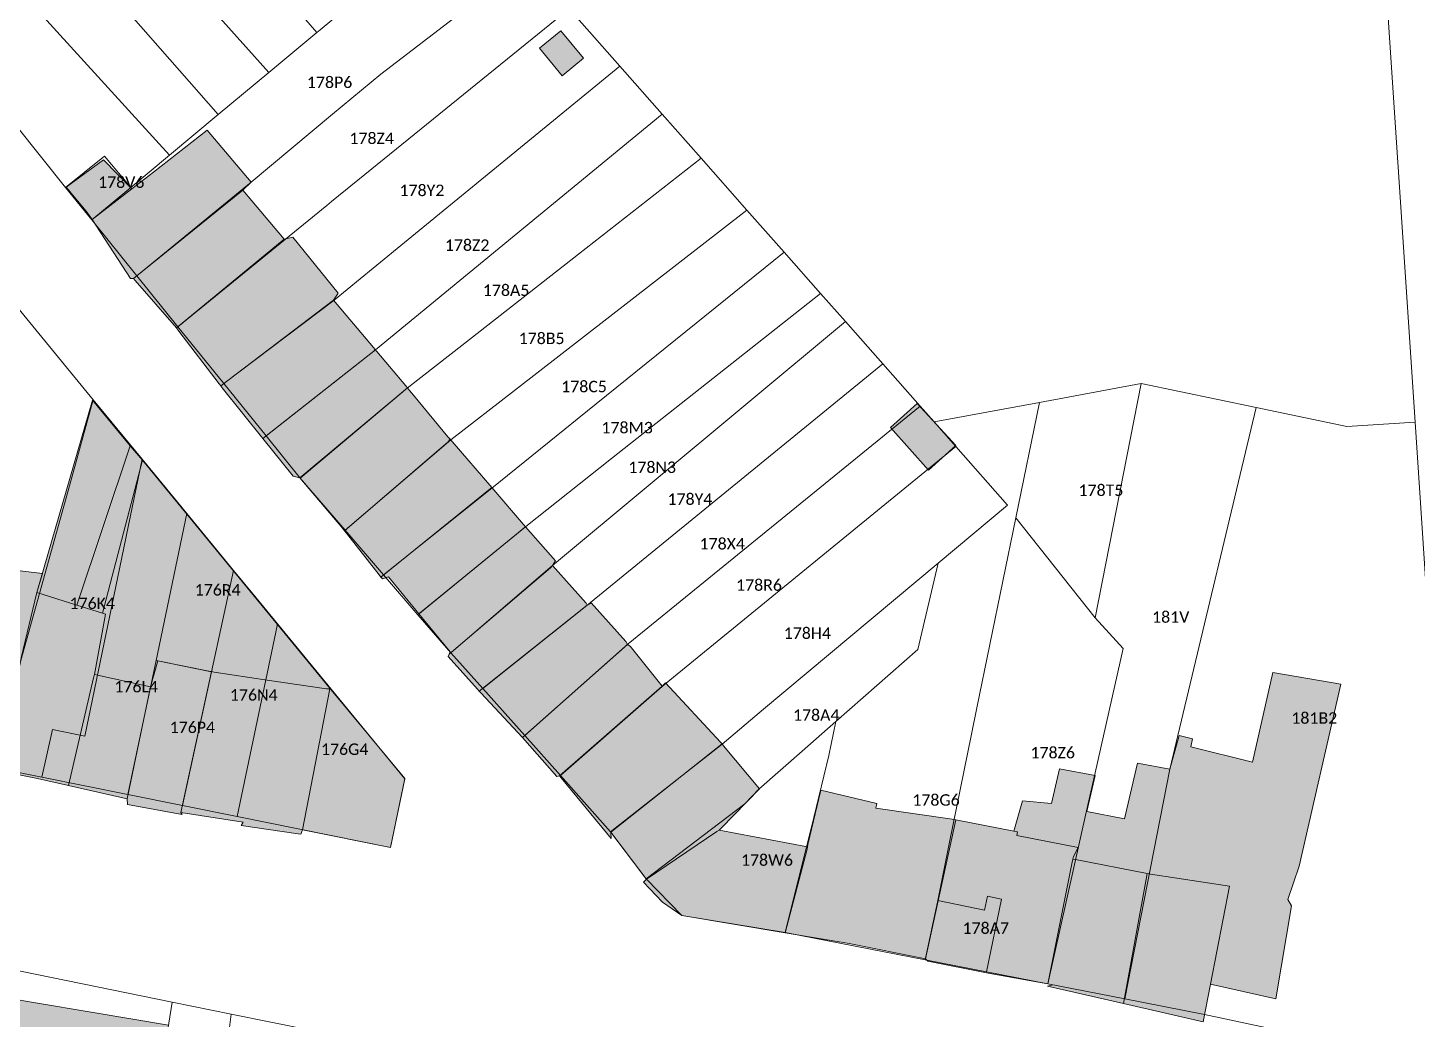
# Model space of a CAD drawing. Header units: metres. Extents: x 113120 to 240396, y 120329 to 242116.
# Drawn here: x 113589.7 to 113686.8, y 121704.6 to 121773.8 of the extents above; entities that cross this region are included whole.
import ezdxf

# ---------------------------------------------------------------- set-up
doc = ezdxf.new("R2010")
doc.units = ezdxf.units.M
doc.header["$LTSCALE"] = 3
for name, color, linetype, lineweight in [('Bpn_CaPa', 78, 'Continuous', 0), ('Bpn_ReBu', 4, 'Continuous', 0), ('Bpt_CaNu', 7, 'Continuous', 0), ('Hachure bâtiment', 11, 'Continuous', 0)]:
    doc.layers.add(name, color=color, linetype=linetype, lineweight=lineweight)
doc.styles.add('Legend', font='')
doc.styles.get('Legend').set_extended_font_data('Calibri')

msp = doc.modelspace()

# ---------------------------------------------------------------- hatches: boundary and pattern name
at = {"layer": 'Hachure bâtiment'}
h = msp.add_hatch(color=256, dxfattribs=at)
h.dxf.hatch_style = 1
h.paths.add_polyline_path([(113628.517, 121771.701), (113627.017, 121770.468), (113625.434, 121772.401), (113626.934, 121773.618)])
h = msp.add_hatch(color=256, dxfattribs=at)
h.dxf.hatch_style = 1
h.paths.add_polyline_path([(113605.288, 121763.054), (113604.702, 121762.479), (113597.063, 121756.312), (113596.866, 121756.31), (113594.191, 121760.431), (113596.965, 121762.584), (113598.459, 121763.744), (113602.224, 121766.667)])
h = msp.add_hatch(color=256, dxfattribs=at)
h.dxf.hatch_style = 1
h.paths.add_polyline_path([(113596.965, 121762.584), (113594.191, 121760.431), (113593.764, 121761.009), (113592.72, 121762.273), (113592.529, 121762.505), (113592.367, 121762.701), (113594.984, 121764.601)])
h = msp.add_hatch(color=256, dxfattribs=at)
h.dxf.hatch_style = 1
h.paths.add_polyline_path([(113607.601, 121759.05), (113600.073, 121752.858), (113597.183, 121756.173), (113597.063, 121756.312), (113604.702, 121762.479)])
h = msp.add_hatch(color=256, dxfattribs=at)
h.dxf.hatch_style = 1
h.paths.add_polyline_path([(113611.369, 121755.284), (113611.048, 121754.802), (113603.169, 121748.813), (113603.055, 121748.962), (113600.242, 121752.637), (113600.073, 121752.858), (113607.601, 121759.05), (113608.211, 121759.201)])
h = msp.add_hatch(color=256, dxfattribs=at)
h.dxf.hatch_style = 1
h.paths.add_polyline_path([(113613.831, 121751.499), (113613.953, 121751.355), (113613.858, 121751.234), (113606.117, 121745.139), (113603.277, 121748.674), (113603.169, 121748.813), (113611.048, 121754.802)])
h = msp.add_hatch(color=256, dxfattribs=at)
h.dxf.hatch_style = 1
h.paths.add_polyline_path([(113614.073, 121751.212), (113616.092, 121748.815), (113616.213, 121748.671), (113608.705, 121742.375), (113608.234, 121742.503), (113606.117, 121745.139), (113613.858, 121751.234), (113613.953, 121751.355)])
h = msp.add_hatch(color=256, dxfattribs=at)
h.dxf.hatch_style = 1
h.paths.add_polyline_path([(113596.84, 121744.633), (113593.118, 121733.486), (113590.314, 121734.365), (113594.209, 121747.801)])
h = msp.add_hatch(color=256, dxfattribs=at)
h.dxf.hatch_style = 1
h.paths.add_polyline_path([(113616.358, 121748.498), (113616.64, 121748.163), (113619.046, 121745.262), (113619.177, 121745.105), (113619.066, 121744.9), (113611.81, 121738.69), (113611.688, 121738.835), (113608.705, 121742.375), (113616.213, 121748.671)])
h = msp.add_hatch(color=256, dxfattribs=at)
h.dxf.hatch_style = 1
h.paths.add_polyline_path([(113654.525, 121744.634), (113652.634, 121742.918), (113649.967, 121745.901), (113651.834, 121747.568)])
h = msp.add_hatch(color=256, dxfattribs=at)
h.dxf.hatch_style = 1
h.paths.add_polyline_path([(113619.335, 121744.922), (113622.115, 121741.719), (113614.356, 121735.457), (113614.24, 121735.605), (113611.949, 121738.513), (113611.81, 121738.69), (113619.066, 121744.9), (113619.177, 121745.105)])
h = msp.add_hatch(color=256, dxfattribs=at)
h.dxf.hatch_style = 1
h.paths.add_polyline_path([(113593.118, 121733.486), (113596.84, 121744.633), (113597.689, 121743.624), (113594.903, 121732.927)])
h = msp.add_hatch(color=256, dxfattribs=at)
h.dxf.hatch_style = 1
h.paths.add_polyline_path([(113610.878, 121727.583), (113616.034, 121721.368), (113615.034, 121716.551), (113608.869, 121717.794), (113610.797, 121727.64), (113610.549, 121727.637), (113606.42, 121728.251), (113602.7, 121728.819), (113602.515, 121728.848), (113602.336, 121728.877), (113598.774, 121729.592), (113598.259, 121727.784), (113594.338, 121728.645), (113595.112, 121732.861), (113594.903, 121732.927), (113597.689, 121743.624)])
h = msp.add_hatch(color=256, dxfattribs=at)
h.dxf.hatch_style = 1
h.paths.add_polyline_path([(113624.456, 121738.971), (113617.019, 121732.877), (113614.892, 121735.461), (113614.465, 121735.319), (113614.356, 121735.457), (113622.115, 121741.719)])
h = msp.add_hatch(color=256, dxfattribs=at)
h.dxf.hatch_style = 1
h.paths.add_polyline_path([(113626.568, 121736.593), (113626.478, 121736.458), (113626.355, 121736.272), (113626.21, 121736.109), (113619.139, 121730.061), (113619.207, 121730.219), (113617.019, 121732.877), (113624.456, 121738.971)])
h = msp.add_hatch(color=256, dxfattribs=at)
h.dxf.hatch_style = 1
h.paths.add_polyline_path([(113581.006, 121733.117), (113581.02, 121733.192), (113581.667, 121736.768), (113590.701, 121735.7), (113590.314, 121734.365), (113589.225, 121729.802), (113589.194, 121729.623), (113589.038, 121729.653), (113585.872, 121730.346), (113586.044, 121732.033), (113581.416, 121733.024), (113581.196, 121733.071)])
h = msp.add_hatch(color=256, dxfattribs=at)
h.dxf.hatch_style = 1
h.paths.add_polyline_path([(113628.699, 121733.623), (113628.784, 121733.482), (113621.227, 121727.482), (113621.106, 121727.618), (113619.071, 121729.902), (113619.139, 121730.061), (113626.21, 121736.109), (113626.355, 121736.272)])
h = msp.add_hatch(color=256, dxfattribs=at)
h.dxf.hatch_style = 1
h.paths.add_polyline_path([(113593.118, 121733.486), (113594.903, 121732.927), (113595.112, 121732.861), (113594.338, 121728.645), (113594.284, 121728.407), (113592.527, 121720.887), (113590.359, 121721.379), (113587.681, 121721.923), (113587.443, 121721.972), (113589.145, 121729.403), (113589.194, 121729.623), (113589.225, 121729.802), (113590.314, 121734.365)])
h = msp.add_hatch(color=256, dxfattribs=at)
h.dxf.hatch_style = 1
h.paths.add_polyline_path([(113631.478, 121730.957), (113631.584, 121730.741), (113624.259, 121724.246), (113621.339, 121727.358), (113621.227, 121727.482), (113628.784, 121733.482), (113629.053, 121733.643)])
h = msp.add_hatch(color=256, dxfattribs=at)
h.dxf.hatch_style = 1
h.paths.add_polyline_path([(113631.774, 121730.629), (113634.02, 121727.819), (113626.833, 121721.573), (113626.654, 121721.522), (113624.259, 121724.246), (113631.584, 121730.741)])
h = msp.add_hatch(color=256, dxfattribs=at)
h.dxf.hatch_style = 1
h.paths.add_polyline_path([(113602.336, 121728.877), (113602.515, 121728.848), (113600.38, 121719.015), (113600.466, 121718.865), (113596.641, 121719.574), (113596.619, 121719.959), (113598.259, 121727.784), (113598.774, 121729.592)], flags=17)
h = msp.add_hatch(color=256, dxfattribs=at)
h.dxf.hatch_style = 1
h.paths.add_polyline_path([(113598.259, 121727.784), (113596.619, 121719.959), (113592.527, 121720.887), (113594.284, 121728.407), (113594.338, 121728.645)])
h = msp.add_hatch(color=256, dxfattribs=at)
h.dxf.hatch_style = 1
h.paths.add_polyline_path([(113602.7, 121728.819), (113606.42, 121728.251), (113610.549, 121727.637), (113610.797, 121727.64), (113608.869, 121717.794), (113608.77, 121717.485), (113608.587, 121717.504), (113604.604, 121718.096), (113604.744, 121718.336), (113600.38, 121719.015), (113602.515, 121728.848)], flags=17)
h = msp.add_hatch(color=256, dxfattribs=at)
h.dxf.hatch_style = 1
h.paths.add_polyline_path([(113681.437, 121727.98), (113678.529, 121715.252), (113677.737, 121712.924), (113677.994, 121712.475), (113676.895, 121705.995), (113672.324, 121707.002), (113673.667, 121713.851), (113668.135, 121714.694), (113667.896, 121714.741), (113662.906, 121715.726), (113662.71, 121715.75), (113662.747, 121715.925), (113663.085, 121716.57), (113658.789, 121717.407), (113658.853, 121717.643), (113658.588, 121717.695), (113659.192, 121719.827), (113661.211, 121719.633), (113661.768, 121722.061), (113664.267, 121721.586), (113663.696, 121719.084), (113666.314, 121718.567), (113667.23, 121722.451), (113669.494, 121722.039), (113670.132, 121724.395), (113671.073, 121724.14), (113670.95, 121723.592), (113675.259, 121722.524), (113676.679, 121728.79)])
h = msp.add_hatch(color=256, dxfattribs=at)
h.dxf.hatch_style = 1
h.paths.add_polyline_path([(113638.085, 121723.915), (113638.197, 121723.793), (113630.428, 121717.641), (113630.455, 121717.178), (113626.958, 121721.422), (113626.833, 121721.573), (113634.02, 121727.819), (113634.237, 121728.064)])
h = msp.add_hatch(color=256, dxfattribs=at)
h.dxf.hatch_style = 1
h.paths.add_polyline_path([(113638.297, 121723.67), (113640.824, 121720.648), (113638.141, 121717.919), (113637.991, 121717.764), (113637.841, 121717.678), (113632.909, 121714.339), (113632.794, 121714.493), (113630.428, 121717.641), (113638.197, 121723.793)])
h = msp.add_hatch(color=256, dxfattribs=at)
h.dxf.hatch_style = 1
h.paths.add_polyline_path([(113649.007, 121719.631), (113648.948, 121719.318), (113654.283, 121718.54), (113654.532, 121718.483), (113652.406, 121708.77), (113647.092, 121709.857), (113642.884, 121710.556), (113642.602, 121710.592), (113644.151, 121716.442), (113644.179, 121716.603), (113644.184, 121716.766), (113645.092, 121720.567)])
h = msp.add_hatch(color=256, dxfattribs=at)
h.dxf.hatch_style = 1
h.paths.add_polyline_path([(113644.179, 121716.603), (113644.151, 121716.442), (113642.602, 121710.592), (113635.394, 121711.817), (113634.028, 121712.744), (113632.713, 121714.138), (113632.909, 121714.339), (113637.841, 121717.678), (113637.991, 121717.764)])
h = msp.add_hatch(color=256, dxfattribs=at)
h.dxf.hatch_style = 1
h.paths.add_polyline_path([(113658.588, 121717.695), (113658.853, 121717.643), (113658.789, 121717.407), (113663.085, 121716.57), (113662.747, 121715.925), (113662.71, 121715.75), (113662.666, 121715.529), (113660.967, 121707.023), (113656.788, 121707.783), (113652.569, 121708.624), (113652.406, 121708.77), (113654.532, 121718.483)])
h = msp.add_hatch(color=256, dxfattribs=at)
h.dxf.hatch_style = 1
h.paths.add_polyline_path([(113662.906, 121715.726), (113667.896, 121714.741), (113667.87, 121714.593), (113666.244, 121705.655), (113660.934, 121706.861), (113661.315, 121706.96), (113660.967, 121707.023), (113662.666, 121715.529), (113662.71, 121715.75)])
h = msp.add_hatch(color=256, dxfattribs=at)
h.dxf.hatch_style = 1
h.paths.add_polyline_path([(113668.135, 121714.694), (113673.667, 121713.851), (113672.324, 121707.002), (113671.812, 121704.39), (113666.244, 121705.655), (113667.87, 121714.593), (113667.896, 121714.741)])
h = msp.add_hatch(color=256, dxfattribs=at)
h.dxf.hatch_style = 1
h.paths.add_polyline_path([(113594.264, 121705.028), (113599.514, 121704.142), (113599.031, 121701.082), (113597.89, 121696.07), (113597.2, 121690.064), (113596.316, 121683.109), (113595.721, 121678.434), (113595.193, 121674.28), (113594.711, 121670.489), (113594.252, 121666.875), (113586.516, 121669.183), (113589.887, 121684.78), (113584.321, 121686.226), (113584.744, 121688.284), (113585.602, 121691.595), (113587.304, 121698.161), (113589.017, 121705.912), (113590.091, 121705.731)])

# ---------------------------------------------------------------- linework, layer by layer
at = {"layer": 'Bpn_CaPa'}
msp.add_lwpolyline([(113689.612, 121701.123), (113686.621, 121746.275), (113684.214, 121782.605), (113663.232, 121810.655), (113654.352, 121822.528), (113663.157, 121829.805), (113681.286, 121844.788), (113683.121, 121838.338), (113685.301, 121832.102), (113686.927, 121827.4)], dxfattribs=at)
for points in [[(113627.518, 121775.15), (113624.597, 121778.455), (113628.807, 121781.961), (113635.185, 121787.273), (113638.711, 121790.21), (113652.136, 121801.39), (113663.232, 121810.655), (113684.214, 121782.605), (113686.621, 121746.275), (113681.866, 121745.979), (113675.527, 121747.3), (113667.489, 121748.969), (113660.375, 121747.653), (113653.019, 121746.291), (113652.045, 121747.393), (113649.424, 121750.359), (113646.826, 121753.3), (113645.085, 121755.27), (113642.541, 121758.149), (113639.934, 121761.098), (113636.74, 121764.713), (113634.021, 121767.791), (113631.047, 121771.156), (113627.518, 121775.15)], [(113613.237, 121776.287), (113610.111, 121773.683), (113609.879, 121773.49), (113600.962, 121783.791), (113597.425, 121787.696), (113593.934, 121791.55), (113586.378, 121798.392), (113589.27, 121801.243), (113597.03, 121793.687), (113601.315, 121789.181), (113603.871, 121786.494), (113613.237, 121776.287)], [(113583.164, 121795.226), (113586.378, 121798.392), (113593.934, 121791.55), (113597.425, 121787.696), (113600.962, 121783.791), (113609.879, 121773.49), (113606.524, 121770.696), (113599.098, 121779.014), (113595.779, 121782.732), (113590.631, 121788.5), (113583.164, 121795.226)], [(113583.164, 121795.226), (113590.631, 121788.5), (113595.779, 121782.732), (113599.098, 121779.014), (113606.524, 121770.696), (113602.982, 121767.777), (113594.196, 121777.783), (113587.65, 121785.237), (113580.237, 121792.344), (113583.164, 121795.226)], [(113577.035, 121789.231), (113580.237, 121792.344), (113587.65, 121785.237), (113594.196, 121777.783), (113602.982, 121767.777), (113599.584, 121764.918), (113588.622, 121776.983), (113587.299, 121778.44), (113577.035, 121789.231)], [(113592.323, 121762.668), (113580.448, 121777.55), (113574.566, 121784.141), (113574.427, 121786.62), (113577.035, 121789.231), (113587.299, 121778.44), (113588.622, 121776.983), (113599.584, 121764.918), (113596.882, 121762.668), (113595.05, 121764.869), (113593.635, 121763.727), (113592.323, 121762.668)], [(113615.698, 121778.335), (113618.895, 121780.998), (113621.174, 121782.724), (113624.597, 121778.455), (113614.351, 121770.6), (113610.983, 121767.799), (113605.289, 121763.053), (113597.3, 121756.502), (113594.154, 121760.4), (113595.644, 121761.637), (113596.882, 121762.668), (113599.584, 121764.918), (113602.982, 121767.777), (113606.524, 121770.696), (113609.879, 121773.49), (113610.111, 121773.683), (113613.237, 121776.287), (113615.698, 121778.335)], [(113597.3, 121756.502), (113605.289, 121763.053), (113610.983, 121767.799), (113614.351, 121770.6), (113624.597, 121778.455), (113627.518, 121775.15), (113613.248, 121763.585), (113610.905, 121761.685), (113610.572, 121761.416), (113600.176, 121752.94), (113597.3, 121756.502)], [(113631.047, 121771.156), (113613.825, 121757.046), (113611.088, 121754.803), (113603.379, 121748.972), (113600.176, 121752.94), (113610.572, 121761.416), (113610.905, 121761.685), (113613.248, 121763.585), (113627.518, 121775.15), (113631.047, 121771.156)], [(113631.047, 121771.156), (113634.021, 121767.791), (113613.985, 121751.331), (113606.336, 121745.31), (113603.379, 121748.972), (113611.088, 121754.803), (113613.825, 121757.046), (113631.047, 121771.156)], [(113608.706, 121742.374), (113606.336, 121745.31), (113613.985, 121751.331), (113634.021, 121767.791), (113636.74, 121764.713), (113628.176, 121758.02), (113620.214, 121751.797), (113616.192, 121748.649), (113608.706, 121742.374)], [(113592.323, 121762.668), (113593.635, 121763.727), (113595.05, 121764.869), (113596.882, 121762.668), (113595.644, 121761.637), (113594.154, 121760.4), (113592.323, 121762.668)], [(113608.706, 121742.374), (113616.192, 121748.649), (113620.214, 121751.797), (113628.176, 121758.02), (113636.74, 121764.713), (113639.934, 121761.098), (113623.692, 121748.489), (113619.248, 121745.04), (113611.856, 121738.728), (113608.706, 121742.374)], [(113639.934, 121761.098), (113642.541, 121758.149), (113628.081, 121746.487), (113627.221, 121745.794), (113622.109, 121741.671), (113614.549, 121735.611), (113611.856, 121738.728), (113619.248, 121745.04), (113623.692, 121748.489), (113639.934, 121761.098)], [(113616.951, 121732.817), (113614.549, 121735.611), (113622.109, 121741.671), (113627.221, 121745.794), (113628.081, 121746.487), (113642.541, 121758.149), (113645.085, 121755.27), (113630.476, 121743.728), (113624.488, 121738.996), (113616.951, 121732.817)], [(113574.885, 121740.626), (113571.077, 121745.595), (113573.03, 121746.323), (113577.035, 121747.817), (113587.377, 121756.188), (113594.262, 121747.845), (113592.59, 121741.821), (113589.204, 121729.616), (113587.531, 121722.109), (113579.187, 121723.795), (113580.966, 121733.056), (113580.977, 121733.117), (113583.22, 121744.793), (113574.885, 121740.626)], [(113646.826, 121753.3), (113626.356, 121736.271), (113619.257, 121730.161), (113616.951, 121732.817), (113624.488, 121738.996), (113630.476, 121743.728), (113645.085, 121755.27), (113646.826, 121753.3)], [(113646.826, 121753.3), (113649.424, 121750.359), (113628.755, 121733.47), (113621.474, 121727.677), (113619.257, 121730.161), (113626.356, 121736.271), (113646.826, 121753.3)], [(113621.474, 121727.677), (113628.755, 121733.47), (113649.424, 121750.359), (113652.045, 121747.393), (113631.63, 121730.789), (113624.414, 121724.382), (113621.474, 121727.677)], [(113660.375, 121747.653), (113667.489, 121748.969), (113664.268, 121732.6), (113658.723, 121739.583), (113660.375, 121747.653)], [(113660.968, 121707.022), (113663.674, 121719.115), (113664.268, 121721.765), (113666.218, 121730.467), (113664.268, 121732.6), (113667.489, 121748.969), (113675.527, 121747.3), (113670.055, 121724.383), (113669.495, 121722.038), (113666.337, 121705.994), (113660.968, 121707.022)], [(113597.677, 121743.693), (113595.41, 121732.767), (113593.661, 121724.338), (113591.407, 121724.794), (113590.668, 121721.475), (113587.531, 121722.109), (113589.204, 121729.616), (113592.59, 121741.821), (113594.262, 121747.845), (113597.677, 121743.693)], [(113624.414, 121724.382), (113631.63, 121730.789), (113652.045, 121747.393), (113653.019, 121746.291), (113654.528, 121744.583), (113634.29, 121728.038), (113634.021, 121727.818), (113626.913, 121721.581), (113624.414, 121724.382)], [(113660.375, 121747.653), (113658.723, 121739.583), (113656.004, 121726.322), (113655.624, 121724.467), (113654.077, 121716.825), (113653.277, 121712.846), (113652.393, 121708.71), (113642.609, 121710.617), (113644.604, 121718.647), (113645.657, 121722.977), (113646.154, 121725.364), (113651.885, 121730.4), (113653.304, 121736.429), (113658.154, 121740.48), (113654.528, 121744.583), (113653.019, 121746.291), (113660.375, 121747.653)], [(113675.527, 121747.3), (113681.866, 121745.979), (113686.621, 121746.275), (113689.612, 121701.123), (113671.912, 121704.896), (113666.337, 121705.994), (113669.495, 121722.038), (113670.055, 121724.383), (113675.527, 121747.3)], [(113630.412, 121717.663), (113626.913, 121721.581), (113634.021, 121727.818), (113634.29, 121728.038), (113654.528, 121744.583), (113658.154, 121740.48), (113653.304, 121736.429), (113641.085, 121726.224), (113638.202, 121723.786), (113630.412, 121717.663)], [(113597.677, 121743.693), (113600.798, 121739.896), (113598.644, 121729.617), (113596.683, 121720.259), (113590.668, 121721.475), (113591.407, 121724.794), (113593.661, 121724.338), (113595.41, 121732.767), (113597.677, 121743.693)], [(113602.514, 121728.84), (113598.644, 121729.617), (113600.798, 121739.896), (113604.049, 121735.908), (113602.514, 121728.84)], [(113660.968, 121707.022), (113656.683, 121707.874), (113657.725, 121712.956), (113656.746, 121713.156), (113656.545, 121712.177), (113653.277, 121712.846), (113654.077, 121716.825), (113655.624, 121724.467), (113656.004, 121726.322), (113658.723, 121739.583), (113664.268, 121732.6), (113666.218, 121730.467), (113664.268, 121721.765), (113663.674, 121719.115), (113660.968, 121707.022)], [(113630.412, 121717.663), (113638.202, 121723.786), (113641.085, 121726.224), (113653.304, 121736.429), (113651.885, 121730.4), (113646.154, 121725.364), (113643.791, 121723.288), (113640.764, 121720.627), (113639.789, 121719.62), (113632.885, 121714.372), (113630.412, 121717.663)], [(113600.484, 121719.491), (113602.514, 121728.84), (113604.049, 121735.908), (113605.637, 121734.012), (113607.131, 121732.195), (113607.008, 121731.608), (113604.307, 121718.718), (113600.484, 121719.491)], [(113607.131, 121732.195), (113616.035, 121721.367), (113615.035, 121716.55), (113604.307, 121718.718), (113607.008, 121731.608), (113607.131, 121732.195)], [(113600.484, 121719.491), (113596.683, 121720.259), (113598.644, 121729.617), (113602.514, 121728.84), (113600.484, 121719.491)], [(113632.885, 121714.372), (113639.789, 121719.62), (113640.764, 121720.627), (113643.791, 121723.288), (113646.154, 121725.364), (113645.657, 121722.977), (113644.604, 121718.647), (113642.609, 121710.617), (113635.395, 121711.816), (113632.885, 121714.372)], [(113653.277, 121712.846), (113656.545, 121712.177), (113656.746, 121713.156), (113657.725, 121712.956), (113656.683, 121707.874), (113652.393, 121708.71), (113653.277, 121712.846)], [(113599.77, 121705.762), (113599.54, 121704.282), (113598.628, 121698.411), (113598.018, 121694.485), (113596.222, 121682.924), (113595.384, 121675.33), (113594.494, 121667.264), (113586.642, 121669.091), (113589.332, 121683.453), (113584.109, 121684.698), (113584.751, 121687.83), (113586.886, 121696.47), (113588.196, 121703.922), (113588.429, 121705.248), (113583.298, 121706.253), (113583.197, 121705.763), (113581.185, 121706.157), (113581.56, 121707.982), (113581.855, 121709.413), (113599.77, 121705.762)], [(113599.77, 121705.762), (113603.89, 121704.922), (113603.708, 121703.424), (113602.813, 121696.053), (113602.511, 121693.56), (113602.068, 121687.447), (113602.068, 121682.33), (113600.941, 121680.628), (113595.384, 121675.33), (113596.222, 121682.924), (113598.018, 121694.485), (113598.628, 121698.411), (113599.54, 121704.282), (113599.77, 121705.762)], [(113603.89, 121704.922), (113609.437, 121703.792), (113609.137, 121702.307), (113607.869, 121696.041), (113611.706, 121695.345), (113610.776, 121691.245), (113609.68, 121686.413), (113606.456, 121673.129), (113594.367, 121665.55), (113594.494, 121667.264), (113595.384, 121675.33), (113600.941, 121680.628), (113602.068, 121682.33), (113602.068, 121687.447), (113602.511, 121693.56), (113602.813, 121696.053), (113603.708, 121703.424), (113603.89, 121704.922)]]:
    msp.add_lwpolyline(points, close=True, dxfattribs=at)
at = {"layer": 'Bpn_ReBu'}
for points in [[(113628.517, 121771.701), (113627.017, 121770.468), (113625.434, 121772.401), (113626.934, 121773.618), (113628.517, 121771.701)], [(113605.288, 121763.054), (113604.702, 121762.479), (113597.063, 121756.312), (113596.866, 121756.31), (113594.191, 121760.431), (113596.965, 121762.584), (113598.459, 121763.744), (113602.224, 121766.667), (113605.288, 121763.054)], [(113596.965, 121762.584), (113594.191, 121760.431), (113593.764, 121761.009), (113592.72, 121762.273), (113592.529, 121762.505), (113592.367, 121762.701), (113594.984, 121764.601), (113596.965, 121762.584)], [(113607.601, 121759.05), (113600.073, 121752.858), (113597.183, 121756.173), (113597.063, 121756.312), (113604.702, 121762.479), (113607.601, 121759.05)], [(113611.369, 121755.284), (113611.048, 121754.802), (113603.169, 121748.813), (113603.055, 121748.962), (113600.242, 121752.637), (113600.073, 121752.858), (113607.601, 121759.05), (113608.211, 121759.201), (113611.369, 121755.284)], [(113613.831, 121751.499), (113613.953, 121751.355), (113613.858, 121751.234), (113606.117, 121745.139), (113603.277, 121748.674), (113603.169, 121748.813), (113611.048, 121754.802), (113613.831, 121751.499)], [(113614.073, 121751.212), (113616.092, 121748.815), (113616.213, 121748.671), (113608.705, 121742.375), (113608.234, 121742.503), (113606.117, 121745.139), (113613.858, 121751.234), (113613.953, 121751.355), (113614.073, 121751.212)], [(113596.84, 121744.633), (113593.118, 121733.486), (113590.314, 121734.365), (113594.209, 121747.801), (113596.84, 121744.633)], [(113616.358, 121748.498), (113616.64, 121748.163), (113619.046, 121745.262), (113619.177, 121745.105), (113619.066, 121744.9), (113611.81, 121738.69), (113611.688, 121738.835), (113608.705, 121742.375), (113616.213, 121748.671), (113616.358, 121748.498)], [(113654.525, 121744.634), (113652.634, 121742.918), (113649.967, 121745.901), (113651.834, 121747.568), (113654.525, 121744.634)], [(113619.335, 121744.922), (113622.115, 121741.719), (113614.356, 121735.457), (113614.24, 121735.605), (113611.949, 121738.513), (113611.81, 121738.69), (113619.066, 121744.9), (113619.177, 121745.105), (113619.335, 121744.922)], [(113593.118, 121733.486), (113596.84, 121744.633), (113597.689, 121743.624), (113594.903, 121732.927), (113593.118, 121733.486)], [(113610.878, 121727.583), (113616.034, 121721.368), (113615.034, 121716.551), (113608.869, 121717.794), (113610.797, 121727.64), (113610.549, 121727.637), (113606.42, 121728.251), (113602.7, 121728.819), (113602.515, 121728.848), (113602.336, 121728.877), (113598.774, 121729.592), (113598.259, 121727.784), (113594.338, 121728.645), (113595.112, 121732.861), (113594.903, 121732.927), (113597.689, 121743.624), (113610.878, 121727.583)], [(113624.456, 121738.971), (113617.019, 121732.877), (113614.892, 121735.461), (113614.465, 121735.319), (113614.356, 121735.457), (113622.115, 121741.719), (113624.456, 121738.971)], [(113626.568, 121736.593), (113626.478, 121736.458), (113626.355, 121736.272), (113626.21, 121736.109), (113619.139, 121730.061), (113619.207, 121730.219), (113617.019, 121732.877), (113624.456, 121738.971), (113626.568, 121736.593)], [(113581.006, 121733.117), (113581.02, 121733.192), (113581.667, 121736.768), (113590.701, 121735.7), (113590.314, 121734.365), (113589.225, 121729.802), (113589.194, 121729.623), (113589.038, 121729.653), (113585.872, 121730.346), (113586.044, 121732.033), (113581.416, 121733.024), (113581.196, 121733.071), (113581.006, 121733.117)], [(113628.699, 121733.623), (113628.784, 121733.482), (113621.227, 121727.482), (113621.106, 121727.618), (113619.071, 121729.902), (113619.139, 121730.061), (113626.21, 121736.109), (113626.355, 121736.272), (113628.699, 121733.623)], [(113593.118, 121733.486), (113594.903, 121732.927), (113595.112, 121732.861), (113594.338, 121728.645), (113594.284, 121728.407), (113592.527, 121720.887), (113590.359, 121721.379), (113587.681, 121721.923), (113587.443, 121721.972), (113589.145, 121729.403), (113589.194, 121729.623), (113589.225, 121729.802), (113590.314, 121734.365), (113593.118, 121733.486)], [(113631.478, 121730.957), (113631.584, 121730.741), (113624.259, 121724.246), (113621.339, 121727.358), (113621.227, 121727.482), (113628.784, 121733.482), (113629.053, 121733.643), (113631.478, 121730.957)], [(113631.774, 121730.629), (113634.02, 121727.819), (113626.833, 121721.573), (113626.654, 121721.522), (113624.259, 121724.246), (113631.584, 121730.741), (113631.774, 121730.629)], [(113602.336, 121728.877), (113602.515, 121728.848), (113600.38, 121719.015), (113600.466, 121718.865), (113596.641, 121719.574), (113596.619, 121719.959), (113598.259, 121727.784), (113598.774, 121729.592), (113602.336, 121728.877)], [(113598.259, 121727.784), (113596.619, 121719.959), (113592.527, 121720.887), (113594.284, 121728.407), (113594.338, 121728.645), (113598.259, 121727.784)], [(113602.7, 121728.819), (113606.42, 121728.251), (113610.549, 121727.637), (113610.797, 121727.64), (113608.869, 121717.794), (113608.77, 121717.485), (113608.587, 121717.504), (113604.604, 121718.096), (113604.744, 121718.336), (113600.38, 121719.015), (113602.515, 121728.848), (113602.7, 121728.819)], [(113681.437, 121727.98), (113678.529, 121715.252), (113677.737, 121712.924), (113677.994, 121712.475), (113676.895, 121705.995), (113672.324, 121707.002), (113673.667, 121713.851), (113668.135, 121714.694), (113667.896, 121714.741), (113662.906, 121715.726), (113662.71, 121715.75), (113662.747, 121715.925), (113663.085, 121716.57), (113658.789, 121717.407), (113658.853, 121717.643), (113658.588, 121717.695), (113659.192, 121719.827), (113661.211, 121719.633), (113661.768, 121722.061), (113664.267, 121721.586), (113663.696, 121719.084), (113666.314, 121718.567), (113667.23, 121722.451), (113669.494, 121722.039), (113670.132, 121724.395), (113671.073, 121724.14), (113670.95, 121723.592), (113675.259, 121722.524), (113676.679, 121728.79), (113681.437, 121727.98)], [(113638.085, 121723.915), (113638.197, 121723.793), (113630.428, 121717.641), (113630.455, 121717.178), (113626.958, 121721.422), (113626.833, 121721.573), (113634.02, 121727.819), (113634.237, 121728.064), (113638.085, 121723.915)], [(113638.297, 121723.67), (113640.824, 121720.648), (113638.141, 121717.919), (113637.991, 121717.764), (113637.841, 121717.678), (113632.909, 121714.339), (113632.794, 121714.493), (113630.428, 121717.641), (113638.197, 121723.793), (113638.297, 121723.67)], [(113649.007, 121719.631), (113648.948, 121719.318), (113654.283, 121718.54), (113654.532, 121718.483), (113652.406, 121708.77), (113647.092, 121709.857), (113642.884, 121710.556), (113642.602, 121710.592), (113644.151, 121716.442), (113644.179, 121716.603), (113644.184, 121716.766), (113645.092, 121720.567), (113649.007, 121719.631)], [(113644.179, 121716.603), (113644.151, 121716.442), (113642.602, 121710.592), (113635.394, 121711.817), (113634.028, 121712.744), (113632.713, 121714.138), (113632.909, 121714.339), (113637.841, 121717.678), (113637.991, 121717.764), (113644.179, 121716.603)], [(113658.588, 121717.695), (113658.853, 121717.643), (113658.789, 121717.407), (113663.085, 121716.57), (113662.747, 121715.925), (113662.71, 121715.75), (113662.666, 121715.529), (113660.967, 121707.023), (113656.788, 121707.783), (113652.569, 121708.624), (113652.406, 121708.77), (113654.532, 121718.483), (113658.588, 121717.695)], [(113662.906, 121715.726), (113667.896, 121714.741), (113667.87, 121714.593), (113666.244, 121705.655), (113660.934, 121706.861), (113661.315, 121706.96), (113660.967, 121707.023), (113662.666, 121715.529), (113662.71, 121715.75), (113662.906, 121715.726)], [(113668.135, 121714.694), (113673.667, 121713.851), (113672.324, 121707.002), (113671.812, 121704.39), (113666.244, 121705.655), (113667.87, 121714.593), (113667.896, 121714.741), (113668.135, 121714.694)], [(113594.264, 121705.028), (113599.514, 121704.142), (113599.031, 121701.082), (113597.89, 121696.07), (113597.2, 121690.064), (113596.316, 121683.109), (113595.721, 121678.434), (113595.193, 121674.28), (113594.711, 121670.489), (113594.252, 121666.875), (113586.516, 121669.183), (113589.887, 121684.78), (113584.321, 121686.226), (113584.744, 121688.284), (113585.602, 121691.595), (113587.304, 121698.161), (113589.017, 121705.912), (113590.091, 121705.731), (113594.264, 121705.028)]]:
    msp.add_lwpolyline(points, close=True, dxfattribs=at)

# ---------------------------------------------------------------- texts
at = {"layer": 'Bpt_CaNu', "char_height": 0.8, "attachment_point": 7, "style": 'Legend'}
for s, insert in [('178P6', (113609.187, 121769.613)), ('178Z4', (113612.158, 121765.698)), ('178V6', (113594.596, 121762.634)), ('178Y2', (113615.657, 121762.061)), ('178Z2', (113618.83, 121758.233)), ('178A5', (113621.484, 121755.083)), ('178B5', (113623.985, 121751.721)), ('178C5', (113626.957, 121748.355)), ('178M3', (113629.767, 121745.483)), ('178N3', (113631.649, 121742.715)), ('178T5', (113663.106, 121741.111)), ('178Y4', (113634.385, 121740.489)), ('178X4', (113636.625, 121737.371)), ('178R6', (113639.177, 121734.487)), ('176R4', (113601.347, 121734.149)), ('176K4', (113592.604, 121733.212)), ('181V', (113668.248, 121732.253)), ('178H4', (113642.507, 121731.123)), ('176L4', (113595.733, 121727.389)), ('176N4', (113603.808, 121726.81)), ('176P4', (113599.599, 121724.548)), ('178A4', (113643.154, 121725.401)), ('181B2', (113677.977, 121725.196)), ('176G4', (113610.171, 121723.015)), ('178Z6', (113659.748, 121722.778)), ('178G6', (113651.491, 121719.47)), ('178W6', (113639.519, 121715.273)), ('178A7', (113655.002, 121710.516))]:
    msp.add_mtext(s, dxfattribs=dict(at, insert=insert))

doc.saveas('drawing.dxf')
